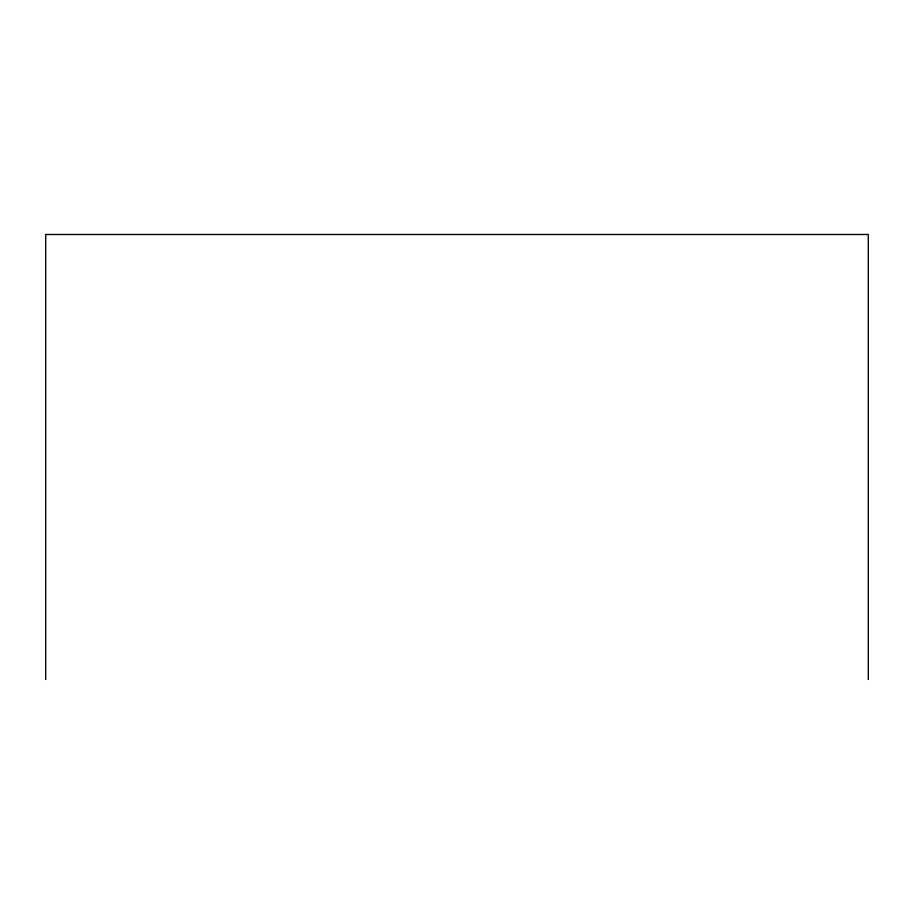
<?xml version="1.0" encoding="UTF-8"?>
<svg xmlns="http://www.w3.org/2000/svg" width="914" height="914" viewBox="0 0 914 914"><rect width="100%" height="100%" fill="white"/><g stroke="black" fill="none" stroke-linecap="round" stroke-linejoin="round"><path stroke-width="1.37" d="M868.3 679.513L868.3 234.487L45.7 234.487L45.7 679.513"/></g></svg>
